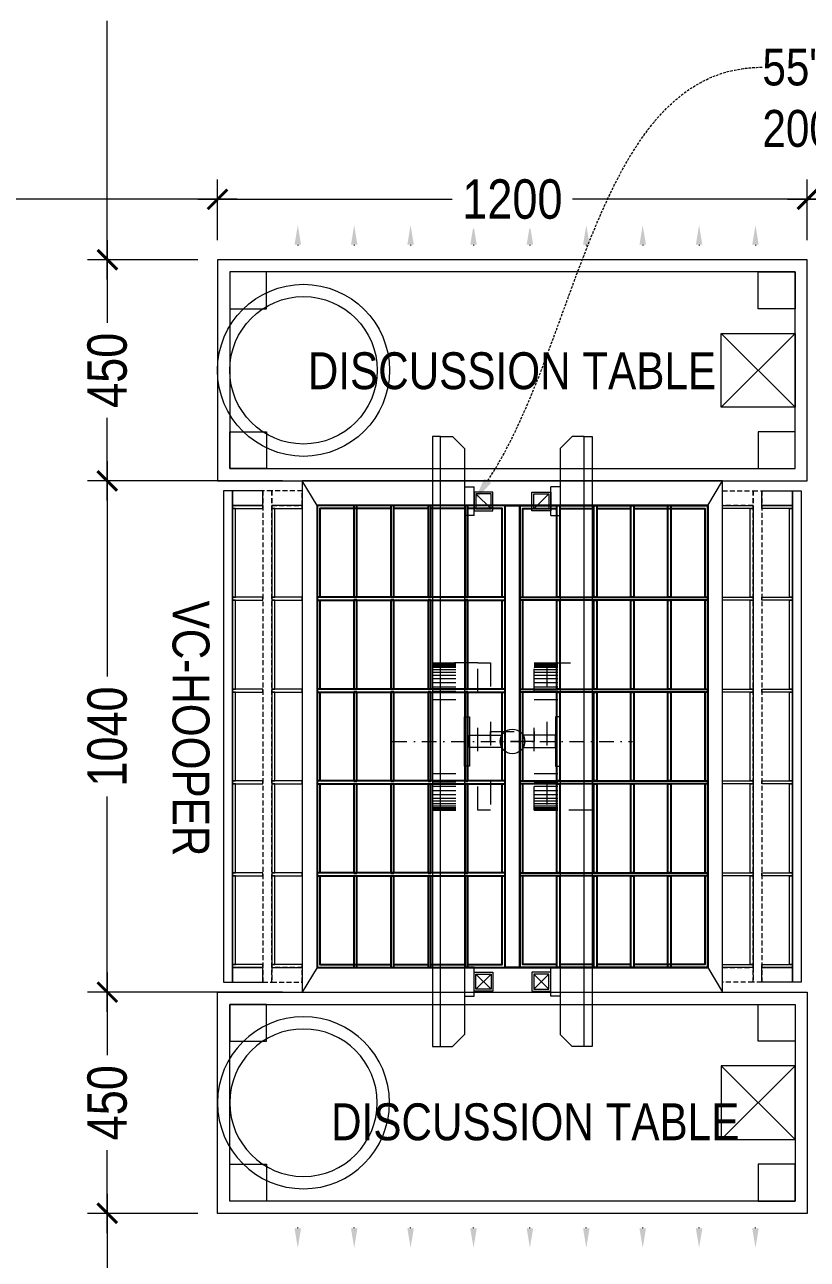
# Model space of a CAD drawing. Extents: x 8252 to 17100, y -880205 to -871928.
# Drawn here: x 11301 to 12893, y -876378 to -873866 of the extents above; entities that cross this region are included whole.
import ezdxf
from ezdxf import colors
from ezdxf.entities.mleader import LeaderData, LeaderLine
from ezdxf.lldxf.tags import DXFTag
from ezdxf.math import Vec2, Vec3

# ---------------------------------------------------------------- set-up
doc = ezdxf.new("R2010")
doc.units = 0
doc.header["$LTSCALE"] = 40
doc.header["$MEASUREMENT"] = 0
doc.header["$PDMODE"] = 3
for name, pattern in [('a_p6_plan_L18$0$HIDDEN', [0.375, 0.25, -0.125]), ('ACAD_ISO03W100', [30, 12, -18]), ('DASHDOT2', [0.5, 0.25, -0.125, 0, -0.125]), ('HIDDEN2', [0.1875, 0.125, -0.0625])]:
    doc.linetypes.add(name, pattern=pattern)
for name, color, linetype, lineweight in [('dimensions', 149, 'Continuous', 5), ('Floor-Unit', 1, 'Continuous', 13), ('LENS_TEXT', 31, 'HIDDEN2', 5), ('LN-DIMENSION', 252, 'Continuous', 5), ('LN-ELEVATION-1', 81, 'Continuous', 25), ('LN-ELEVATION-2', 103, 'Continuous', 20), ('LN-ELEVATION-3', 125, 'a_p6_plan_L18$0$HIDDEN', 18), ('LN-ELEVATION-4', 145, 'Continuous', 13), ('LN-ELEVATION-5', 167, 'Continuous', 5), ('TV', 3, 'Continuous', 18)]:
    doc.layers.add(name, color=color, linetype=linetype, lineweight=lineweight)
doc.styles.get("Standard").update_dxf_attribs({"font": 'ARIALN.TTF'})
tags = doc.linetypes.add('DASHED2', pattern=[0.375, 0.25, -0.125]).pattern_tags.tags
tags[6:7] = [DXFTag(74, 4), DXFTag(75, 0), DXFTag(340, '0'), DXFTag(46, 1.0), DXFTag(50, 0.0), DXFTag(44, 0.0), DXFTag(45, 0.0)]
tags[4:5] = [DXFTag(74, 4), DXFTag(75, 0), DXFTag(340, '0'), DXFTag(46, 1.0), DXFTag(50, 0.0), DXFTag(44, 0.0), DXFTag(45, 0.0)]
doc.dimstyles.new('Working', dxfattribs={"dimscale": 0.8, "dimtxt": 100, "dimasz": 50, "dimexe": 50, "dimexo": 50, "dimgap": 0, "dimtad": 0, "dimdec": 0, "dimzin": 0, "dimdsep": 46, "dimtxsty": 'Standard', "dimblk": 'ARCHTICK', "dimcen": 0, "dimdle": 50, "dimclrd": 250, "dimclre": 8, "dimclrt": 7, "dimadec": 0, "dimazin": 0, "dimtfac": 1, "dimtdec": 0, "dimtofl": 0, "dimtmove": 1, "dimatfit": 3, "dimfxl": 3, "dimtolj": 1, "dimlwd": 5, "dimlwe": 0, "dimarcsym": 0})

# ---------------------------------------------------------------- blocks, each defined once
blk = doc.blocks.new('LEDBRACKET')
at = {"layer": 'Floor-Unit', "color": 1, "linetype": 'DASHDOT2', "ltscale": 3}
blk.add_line((0, -244.5), (0, 244.5), dxfattribs=at)
at = {"layer": 'Floor-Unit', "color": 1}
for points in [[(50, 97.4), (-50, 97.4), (-50, 87.4), (50, 87.4)], [(50, -97.4), (-50, -97.4), (-50, -87.4), (50, -87.4)]]:
    blk.add_lwpolyline(points, close=True, dxfattribs=at)
for points in [[(12.5, 21.7), (12.5, 87.4), (-12.5, 87.4), (-12.5, 21.7, -0.267949), (12.5, 21.7, 1)], [(12.5, -21.7), (12.5, -87.4), (-12.5, -87.4), (-12.5, -21.7, 0.267949), (12.5, -21.7, -1)]]:
    blk.add_lwpolyline(points, format="xyb", dxfattribs=at)
blk.add_circle((0, 0), 25, dxfattribs=at)
blk = doc.blocks.new('D-Table-1200')
at = {"layer": 'LN-ELEVATION-1', "linetype": 'ByBlock', "lineweight": -2}
for p, q in [((-1094.5, -480.3), (-1094.5, -479)), ((-979.8, -480.3), (-979.8, -479)), ((-865.1, -480.3), (-865.1, -479)), ((-750.4, -480.3), (-750.4, -479)), ((-635.6, -480.3), (-635.6, -479)), ((-520.9, -480.3), (-520.9, -479)), ((-392.9, -480.3), (-392.9, -479)), ((-278.1, -480.3), (-278.1, -479)), ((-163.4, -480.3), (-163.4, -479))]:
    blk.add_line(p, q, dxfattribs=at)
for points in [[(0, 0), (-1200, 0), (-1200, -450), (0, -450)], [(-25, -25), (-1175, -25), (-1175, -425), (-25, -425)]]:
    blk.add_lwpolyline(points, close=True, dxfattribs=at)
for radius in [175, 150]:
    blk.add_circle((-175, -225), radius, dxfattribs=at)
for points in [[(-1087.9, -480.3), (-1101.2, -480.3), (-1094.5, -520.3)], [(-973.1, -480.3), (-986.5, -480.3), (-979.8, -520.3)], [(-858.4, -480.3), (-871.8, -480.3), (-865.1, -520.3)], [(-743.7, -480.3), (-757, -480.3), (-750.4, -520.3)], [(-629, -480.3), (-642.3, -480.3), (-635.6, -520.3)], [(-514.2, -480.3), (-527.6, -480.3), (-520.9, -520.3)], [(-386.2, -480.3), (-399.5, -480.3), (-392.9, -520.3)], [(-271.5, -480.3), (-284.8, -480.3), (-278.1, -520.3)], [(-156.7, -480.3), (-170.1, -480.3), (-163.4, -520.3)]]:
    blk.add_solid(points, dxfattribs=at)
at = {"layer": 'LN-ELEVATION-5', "linetype": 'ByBlock', "lineweight": -2}
for p, q in [((-1025, -300), (-1175, -150)), ((-1175, -300), (-1025, -150))]:
    blk.add_line(p, q, dxfattribs=at)
for points in [[(-1100, -25), (-1175, -25), (-1175, -100), (-1100, -100)], [(-100, -25), (-25, -25), (-25, -100), (-100, -100)], [(-1025, -300), (-1175, -300), (-1175, -150), (-1025, -150)], [(-1100, -425), (-1175, -425), (-1175, -350), (-1100, -350)], [(-100, -425), (-25, -425), (-25, -350), (-100, -350)]]:
    blk.add_lwpolyline(points, close=True, dxfattribs=at)
blk = doc.blocks.new('55 DER4')
at = {"layer": 'TV', "ltscale": 12}
for p, q in [((2111558.8, 1135690.5), (2111583.2, 1135690.5)), ((2111583.2, 1135690.5), (2111607.7, 1135666)), ((2111607.7, 1134473.9), (2111607.7, 1135666)), ((2111607.7, 1135587.9), (2111627.2, 1135587.9)), ((2111627.2, 1135587.9), (2111627.2, 1135529.3)), ((2111627.2, 1135529.3), (2111607.7, 1135529.3)), ((2111627.2, 1134610.6), (2111607.7, 1134610.6)), ((2111627.2, 1134610.6), (2111627.2, 1134552)), ((2111607.7, 1134552), (2111627.2, 1134552)), ((2111583.2, 1134449.5), (2111607.7, 1134473.9)), ((2111558.8, 1134449.5), (2111583.2, 1134449.5))]:
    blk.add_line(p, q, dxfattribs=at)
at = {"layer": 'TV'}
for p, q in [((2111661.6, 1135543.3), (2111631, 1135573.9)), ((2111661.6, 1135573.9), (2111631, 1135543.3)), ((2111661.6, 1134597.1), (2111631, 1134566.5))]:
    blk.add_line(p, q, dxfattribs=at)
at = {"layer": 'TV', "ltscale": 12}
blk.add_lwpolyline([(2111542.6, 1135690.5), (2111558.8, 1135690.5), (2111558.8, 1134449.5), (2111542.6, 1134449.5)], close=True, dxfattribs=at)
at = {"layer": 'TV'}
for points in [[(2111627.2, 1135577.7), (2111627.2, 1135539.5), (2111665.4, 1135539.5), (2111665.4, 1135577.7)], [(2111631, 1135573.9), (2111631, 1135543.3), (2111661.6, 1135543.3), (2111661.6, 1135573.9)], [(2111627.2, 1134562.7), (2111627.2, 1134600.9), (2111665.4, 1134600.9), (2111665.4, 1134562.7)], [(2111631, 1134566.5), (2111631, 1134597.1), (2111661.6, 1134597.1), (2111661.6, 1134566.5)]]:
    blk.add_lwpolyline(points, close=True, dxfattribs=at)
blk = doc.blocks.new('ffgd')
at = {"layer": 'LN-ELEVATION-4', "linetype": 'ACAD_ISO03W100', "ltscale": 0.1}
blk.add_lwpolyline([(0, 47.3), (0, -41.5), (-20, -41.5), (-20, 47.3)], close=True, dxfattribs=at)
at = {"layer": 'LN-ELEVATION-5', "linetype": 'ACAD_ISO03W100', "ltscale": 0.1}
for p, q in [((-159.9, 165.7), (-159.9, 47.3)), ((-159.7, 165.7), (-159.7, 47.3)), ((-159.4, 165.7), (-159.4, 47.3)), ((-159, 165.7), (-159, 47.3)), ((-158.5, 165.7), (-158.5, 47.3)), ((-157.9, 165.7), (-157.9, 47.3)), ((-157.1, 165.7), (-157.1, 47.3)), ((-156.1, 165.7), (-156.1, 47.3)), ((-154.1, 165.7), (-154.1, 47.3)), ((-151.1, 165.7), (-151.1, 47.3)), ((-146.1, 165.7), (-146.1, 47.3)), ((-141.1, 165.7), (-141.1, 47.3)), ((-135.1, 165.7), (-135.1, 47.3)), ((-128.1, 165.7), (-128.1, 47.3)), ((-120.1, 165.7), (-120.1, 47.3)), ((-111.1, 165.7), (-111.1, 47.3)), ((-102.1, 165.7), (-102.1, 47.3)), ((-85, 165.7), (-85, 47.3)), ((65, 165.7), (65, 47.3)), ((82.1, 165.7), (82.1, 47.3)), ((91.1, 165.7), (91.1, 47.3)), ((100.1, 165.7), (100.1, 47.3)), ((108.1, 165.7), (108.1, 47.3)), ((115.1, 165.7), (115.1, 47.3)), ((121.1, 165.7), (121.1, 47.3)), ((126.1, 165.7), (126.1, 47.3)), ((131.1, 165.7), (131.1, 47.3)), ((134.1, 165.7), (134.1, 47.3)), ((136.1, 165.7), (136.1, 47.3)), ((137.1, 165.7), (137.1, 47.3)), ((137.9, 165.7), (137.9, 47.3)), ((138.5, 165.7), (138.5, 47.3)), ((139, 165.7), (139, 47.3)), ((139.4, 165.7), (139.4, 47.3)), ((139.7, 165.7), (139.7, 47.3)), ((139.9, 165.7), (139.9, 47.3)), ((-159.9, -41.5), (-159.9, -159.9)), ((-159.7, -41.5), (-159.7, -159.9)), ((-159.4, -41.5), (-159.4, -159.9)), ((-159, -41.5), (-159, -159.9)), ((-158.5, -41.5), (-158.5, -159.9)), ((-157.9, -41.5), (-157.9, -159.9)), ((-157.1, -41.5), (-157.1, -159.9)), ((-156.1, -41.5), (-156.1, -159.9)), ((-154.1, -41.5), (-154.1, -159.9)), ((-151.1, -41.5), (-151.1, -159.9)), ((-146.1, -41.5), (-146.1, -159.9)), ((-141.1, -41.5), (-141.1, -159.9)), ((-135.1, -41.5), (-135.1, -159.9)), ((-128.1, -41.5), (-128.1, -159.9)), ((-120.1, -41.5), (-120.1, -159.9)), ((-111.1, -41.5), (-111.1, -159.9)), ((-102.1, -41.5), (-102.1, -159.9)), ((-85, -41.5), (-85, -159.9)), ((65, -41.5), (65, -159.9)), ((82.1, -41.5), (82.1, -159.9)), ((91.1, -41.5), (91.1, -159.9)), ((100.1, -41.5), (100.1, -159.9)), ((108.1, -41.5), (108.1, -159.9)), ((115.1, -41.5), (115.1, -159.9)), ((121.1, -41.5), (121.1, -159.9)), ((126.1, -41.5), (126.1, -159.9)), ((131.1, -41.5), (131.1, -159.9)), ((134.1, -41.5), (134.1, -159.9)), ((136.1, -41.5), (136.1, -159.9)), ((137.1, -41.5), (137.1, -159.9)), ((137.9, -41.5), (137.9, -159.9)), ((138.5, -41.5), (138.5, -159.9)), ((139, -41.5), (139, -159.9)), ((139.4, -41.5), (139.4, -159.9)), ((139.7, -41.5), (139.7, -159.9)), ((139.9, -41.5), (139.9, -159.9))]:
    blk.add_line(p, q, dxfattribs=at)
for points in [[(140, 73), (140, 165.7), (-160, 165.7), (-160, 73)], [(140, -67.1), (140, -159.9), (-160, -159.9), (-160, -67.1)]]:
    blk.add_lwpolyline(points, dxfattribs=at)
for points in [[(140, 73), (140, 47.3), (-160, 47.3), (-160, 73)], [(140, -41.5), (140, -67.1), (-160, -67.1), (-160, -41.5)]]:
    blk.add_lwpolyline(points, close=True, dxfattribs=at)
blk = doc.blocks.new('A$Cf47e29e2')
at = {"layer": 'LN-ELEVATION-1'}
for points in [[(-341.8, -6), (-341.8, 934), (453.2, 934), (453.2, -6)], [(40.7, -6), (40.7, 934), (-341.8, 934), (-341.8, -6)], [(-260.8, 747.2), (-260.8, 934), (-266.8, 934), (-266.8, 747.2)], [(-185.4, 747.2), (-185.4, 934), (-191.4, 934), (-191.4, 747.2)], [(-110.1, 747.2), (-110.1, 934), (-116.1, 934), (-116.1, 747.2)], [(-34.7, 747.2), (-34.7, 934), (-40.7, 934), (-40.7, 747.2)], [(70.7, -6), (70.7, 934), (40.7, 934), (40.7, -6)], [(70.7, -6), (70.7, 934), (453.2, 934), (453.2, -6)], [(146.1, 747.2), (146.1, 934), (152.1, 934), (152.1, 747.2)], [(221.4, 747.2), (221.4, 934), (227.4, 934), (227.4, 747.2)], [(296.8, 747.2), (296.8, 934), (302.8, 934), (302.8, 747.2)], [(372.2, 747.2), (372.2, 934), (378.2, 934), (378.2, 747.2)], [(40.7, 741.2), (40.7, 747.2), (-341.8, 747.2), (-341.8, 741.2)], [(-260.8, 560.4), (-260.8, 741.2), (-266.8, 741.2), (-266.8, 560.4)], [(-185.4, 560.4), (-185.4, 741.2), (-191.4, 741.2), (-191.4, 560.4)], [(-110.1, 560.4), (-110.1, 741.2), (-116.1, 741.2), (-116.1, 560.4)], [(-34.7, 560.4), (-34.7, 741.2), (-40.7, 741.2), (-40.7, 560.4)], [(70.7, 741.2), (70.7, 747.2), (453.2, 747.2), (453.2, 741.2)], [(146.1, 560.4), (146.1, 741.2), (152.1, 741.2), (152.1, 560.4)], [(221.4, 560.4), (221.4, 741.2), (227.4, 741.2), (227.4, 560.4)], [(296.8, 560.4), (296.8, 741.2), (302.8, 741.2), (302.8, 560.4)], [(372.2, 560.4), (372.2, 741.2), (378.2, 741.2), (378.2, 560.4)], [(40.7, 554.4), (40.7, 560.4), (-341.8, 560.4), (-341.8, 554.4)], [(-260.8, 373.6), (-260.8, 554.4), (-266.8, 554.4), (-266.8, 373.6)], [(-185.4, 373.6), (-185.4, 554.4), (-191.4, 554.4), (-191.4, 373.6)], [(-110.1, 373.6), (-110.1, 554.4), (-116.1, 554.4), (-116.1, 373.6)], [(-34.7, 373.6), (-34.7, 554.4), (-40.7, 554.4), (-40.7, 373.6)], [(70.7, 554.4), (70.7, 560.4), (453.2, 560.4), (453.2, 554.4)], [(146.1, 373.6), (146.1, 554.4), (152.1, 554.4), (152.1, 373.6)], [(221.4, 373.6), (221.4, 554.4), (227.4, 554.4), (227.4, 373.6)], [(296.8, 373.6), (296.8, 554.4), (302.8, 554.4), (302.8, 373.6)], [(372.2, 373.6), (372.2, 554.4), (378.2, 554.4), (378.2, 373.6)], [(40.7, 367.6), (40.7, 373.6), (-341.8, 373.6), (-341.8, 367.6)], [(-260.8, 186.8), (-260.8, 367.6), (-266.8, 367.6), (-266.8, 186.8)], [(-185.4, 186.8), (-185.4, 367.6), (-191.4, 367.6), (-191.4, 186.8)], [(-110.1, 186.8), (-110.1, 367.6), (-116.1, 367.6), (-116.1, 186.8)], [(-34.7, 186.8), (-34.7, 367.6), (-40.7, 367.6), (-40.7, 186.8)], [(70.7, 367.6), (70.7, 373.6), (453.2, 373.6), (453.2, 367.6)], [(146.1, 186.8), (146.1, 367.6), (152.1, 367.6), (152.1, 186.8)], [(221.4, 186.8), (221.4, 367.6), (227.4, 367.6), (227.4, 186.8)], [(296.8, 186.8), (296.8, 367.6), (302.8, 367.6), (302.8, 186.8)], [(372.2, 186.8), (372.2, 367.6), (378.2, 367.6), (378.2, 186.8)], [(40.7, 180.8), (40.7, 186.8), (-341.8, 186.8), (-341.8, 180.8)], [(-260.8, -6), (-260.8, 180.8), (-266.8, 180.8), (-266.8, -6)], [(-185.4, -6), (-185.4, 180.8), (-191.4, 180.8), (-191.4, -6)], [(-110.1, -6), (-110.1, 180.8), (-116.1, 180.8), (-116.1, -6)], [(-34.7, -6), (-34.7, 180.8), (-40.7, 180.8), (-40.7, -6)], [(70.7, 180.8), (70.7, 186.8), (453.2, 186.8), (453.2, 180.8)], [(146.1, -6), (146.1, 180.8), (152.1, 180.8), (152.1, -6)], [(221.4, -6), (221.4, 180.8), (227.4, 180.8), (227.4, -6)], [(296.8, -6), (296.8, 180.8), (302.8, 180.8), (302.8, -6)], [(372.2, -6), (372.2, 180.8), (378.2, 180.8), (378.2, -6)]]:
    blk.add_lwpolyline(points, close=True, dxfattribs=at)
for points in [[(-191.4, 928), (-335.8, 928), (-335.8, 747.2)], [(-116.1, 928), (-185.4, 928)], [(-40.7, 928), (-110.1, 928)], [(34.7, 747.2), (34.7, 928), (-34.7, 928)], [(76.7, 747.2), (76.7, 928), (146.1, 928)], [(152.1, 928), (221.4, 928)], [(227.4, 928), (296.8, 928)], [(302.8, 928), (447.2, 928), (447.2, 747.2)], [(-335.8, 741.2), (-335.8, 560.4)], [(34.7, 560.4), (34.7, 741.2)], [(76.7, 560.4), (76.7, 741.2)], [(447.2, 741.2), (447.2, 560.4)], [(-335.8, 554.4), (-335.8, 373.6)], [(34.7, 373.6), (34.7, 554.4)], [(76.7, 373.6), (76.7, 554.4)], [(447.2, 554.4), (447.2, 373.6)], [(-335.8, 367.6), (-335.8, 186.8)], [(34.7, 186.8), (34.7, 367.6)], [(76.7, 186.8), (76.7, 367.6)], [(447.2, 367.6), (447.2, 186.8)], [(-335.8, 180.8), (-335.8, 0), (-191.4, 0)], [(-34.7, 0), (34.7, 0), (34.7, 180.8)], [(146.1, 0), (76.7, 0), (76.7, 180.8)], [(447.2, 180.8), (447.2, 0), (302.8, 0)], [(-185.4, 0), (-116.1, 0)], [(-110.1, 0), (-40.7, 0)], [(221.4, 0), (152.1, 0)], [(296.8, 0), (227.4, 0)]]:
    blk.add_lwpolyline(points, dxfattribs=at)
at = {"layer": 'LN-ELEVATION-2'}
blk.add_lwpolyline([(-371.8, -56), (-371.8, 984), (483.2, 984), (483.2, -56)], close=True, dxfattribs=at)
for points in [[(-341.8, 934), (-371.8, 984)], [(453.2, 934), (483.2, 984)], [(-341.8, -6), (-371.8, -56)], [(453.2, -6), (483.2, -56)]]:
    blk.add_lwpolyline(points, dxfattribs=at)
at = {"layer": 'LN-ELEVATION-3'}
for points in [[(-433.8, -36), (-433.8, 964), (-451.8, 964), (-451.8, -36)], [(-371.8, 934), (-371.8, 964), (-433.8, 964), (-433.8, 934)], [(483.2, 934), (483.2, 964), (545.2, 964), (545.2, 934)], [(545.2, -36), (545.2, 964), (563.2, 964), (563.2, -36)], [(-371.8, -36), (-371.8, -6), (-433.8, -6), (-433.8, -36)], [(483.2, -36), (483.2, -6), (545.2, -6), (545.2, -36)]]:
    blk.add_lwpolyline(points, close=True, dxfattribs=at)
at = {"layer": 'LN-ELEVATION-4'}
for points in [[(-513.8, -36), (-513.8, 964), (-531.8, 964), (-531.8, -36)], [(-451.8, 934), (-451.8, 964), (-513.8, 964), (-513.8, 934)], [(563.2, 934), (563.2, 964), (625.2, 964), (625.2, 934)], [(625.2, -36), (625.2, 964), (643.2, 964), (643.2, -36)], [(-371.8, 928), (-371.8, 934), (-433.8, 934), (-433.8, 928)], [(483.2, 928), (483.2, 934), (545.2, 934), (545.2, 928)], [(-427.8, 747.2), (-427.8, 928), (-433.8, 928), (-433.8, 747.2)], [(539.2, 747.2), (539.2, 928), (545.2, 928), (545.2, 747.2)], [(-371.8, 741.2), (-371.8, 747.2), (-433.8, 747.2), (-433.8, 741.2)], [(-427.8, 560.4), (-427.8, 741.2), (-433.8, 741.2), (-433.8, 560.4)], [(483.2, 741.2), (483.2, 747.2), (545.2, 747.2), (545.2, 741.2)], [(539.2, 560.4), (539.2, 741.2), (545.2, 741.2), (545.2, 560.4)], [(-371.8, 554.4), (-371.8, 560.4), (-433.8, 560.4), (-433.8, 554.4)], [(-427.8, 373.6), (-427.8, 554.4), (-433.8, 554.4), (-433.8, 373.6)], [(483.2, 554.4), (483.2, 560.4), (545.2, 560.4), (545.2, 554.4)], [(539.2, 373.6), (539.2, 554.4), (545.2, 554.4), (545.2, 373.6)], [(-371.8, 367.6), (-371.8, 373.6), (-433.8, 373.6), (-433.8, 367.6)], [(-427.8, 186.8), (-427.8, 367.6), (-433.8, 367.6), (-433.8, 186.8)], [(483.2, 367.6), (483.2, 373.6), (545.2, 373.6), (545.2, 367.6)], [(539.2, 186.8), (539.2, 367.6), (545.2, 367.6), (545.2, 186.8)], [(-371.8, 180.8), (-371.8, 186.8), (-433.8, 186.8), (-433.8, 180.8)], [(-427.8, 0), (-427.8, 180.8), (-433.8, 180.8), (-433.8, 0)], [(483.2, 180.8), (483.2, 186.8), (545.2, 186.8), (545.2, 180.8)], [(539.2, 0), (539.2, 180.8), (545.2, 180.8), (545.2, 0)], [(-371.8, -6), (-371.8, 0), (-433.8, 0), (-433.8, -6)], [(483.2, -6), (483.2, 0), (545.2, 0), (545.2, -6)], [(-451.8, -36), (-451.8, -6), (-513.8, -6), (-513.8, -36)], [(563.2, -36), (563.2, -6), (625.2, -6), (625.2, -36)]]:
    blk.add_lwpolyline(points, close=True, dxfattribs=at)
at = {"layer": 'LN-ELEVATION-5'}
for points in [[(-451.8, 928), (-451.8, 934), (-513.8, 934), (-513.8, 928)], [(563.2, 928), (563.2, 934), (625.2, 934), (625.2, 928)], [(-507.8, 747.2), (-507.8, 928), (-513.8, 928), (-513.8, 747.2)], [(619.2, 747.2), (619.2, 928), (625.2, 928), (625.2, 747.2)], [(-451.8, 741.2), (-451.8, 747.2), (-513.8, 747.2), (-513.8, 741.2)], [(-507.8, 560.4), (-507.8, 741.2), (-513.8, 741.2), (-513.8, 560.4)], [(563.2, 741.2), (563.2, 747.2), (625.2, 747.2), (625.2, 741.2)], [(619.2, 560.4), (619.2, 741.2), (625.2, 741.2), (625.2, 560.4)], [(-451.8, 554.4), (-451.8, 560.4), (-513.8, 560.4), (-513.8, 554.4)], [(-507.8, 373.6), (-507.8, 554.4), (-513.8, 554.4), (-513.8, 373.6)], [(563.2, 554.4), (563.2, 560.4), (625.2, 560.4), (625.2, 554.4)], [(619.2, 373.6), (619.2, 554.4), (625.2, 554.4), (625.2, 373.6)], [(-451.8, 367.6), (-451.8, 373.6), (-513.8, 373.6), (-513.8, 367.6)], [(-507.8, 186.8), (-507.8, 367.6), (-513.8, 367.6), (-513.8, 186.8)], [(563.2, 367.6), (563.2, 373.6), (625.2, 373.6), (625.2, 367.6)], [(619.2, 186.8), (619.2, 367.6), (625.2, 367.6), (625.2, 186.8)], [(-451.8, 180.8), (-451.8, 186.8), (-513.8, 186.8), (-513.8, 180.8)], [(-507.8, 0), (-507.8, 180.8), (-513.8, 180.8), (-513.8, 0)], [(563.2, 180.8), (563.2, 186.8), (625.2, 186.8), (625.2, 180.8)], [(619.2, 0), (619.2, 180.8), (625.2, 180.8), (625.2, 0)], [(-451.8, -6), (-451.8, 0), (-513.8, 0), (-513.8, -6)], [(563.2, -6), (563.2, 0), (625.2, 0), (625.2, -6)]]:
    blk.add_lwpolyline(points, close=True, dxfattribs=at)
at = {"layer": 'LN-DIMENSION', "xscale": -1, "rotation": 270}
blk.add_blockref('ffgd', (52.8, 474), dxfattribs=at)
blk = doc.blocks.new('_ArchTick')
at = {"const_width": 0.15}
blk.add_lwpolyline([(-0.5, -0.5), (0.5, 0.5)], dxfattribs=at)
blk = doc.blocks.new('*D98')
at = {"layer": 'Defpoints', "color": 0, "ltscale": 50, "transparency": 16777216}
for p in [(11469.1, -876284.4), (11693.2, -876284.4), (12112.2, -877501.4)]:
    blk.add_point(p, dxfattribs=at)
at = {"layer": 'dimensions', "color": 250, "linetype": 'DASHED2', "lineweight": 5, "ltscale": 50, "transparency": 16777216}
for p, q in [((11469.1, -876244.4), (11469.1, -876798)), ((11469.1, -877541.4), (11469.1, -876987.7))]:
    blk.add_line(p, q, dxfattribs=at)
at = {"layer": 'dimensions', "color": 8, "linetype": 'DASHED2', "lineweight": 0, "ltscale": 50, "transparency": 16777216}
for p, q in [((11653.2, -876284.4), (11429.1, -876284.4)), ((11869.1, -877501.4), (11429.1, -877501.4))]:
    blk.add_line(p, q, dxfattribs=at)
at = {"layer": 'dimensions', "color": 250, "lineweight": 5, "ltscale": 50, "transparency": 16777216, "xscale": 40, "yscale": 40, "zscale": 40}
for p, rotation in [((11469.1, -876284.4), 90), ((11469.1, -877501.4), 270)]:
    blk.add_blockref('_ArchTick', p, dxfattribs=dict(at, rotation=rotation))
at = {"layer": 'dimensions', "color": 7, "ltscale": 50, "transparency": 16777216, "insert": (11469.1, -876892.9), "char_height": 80, "attachment_point": 5, "rotation": 90, "bg_fill": 3, "box_fill_scale": 1.25, "bg_fill_color": 9, "bg_fill_true_color": 13158600, "bg_fill_transparency": 0}
blk.add_mtext('\\A1;1217', dxfattribs=at)
blk = doc.blocks.new('*D99')
at = {"layer": 'Defpoints', "color": 0, "ltscale": 50, "transparency": 16777216}
for p in [(11469.1, -875834.4), (11865.7, -875834.4), (11693.2, -876284.4)]:
    blk.add_point(p, dxfattribs=at)
at = {"layer": 'dimensions', "color": 250, "linetype": 'DASHED2', "lineweight": 5, "ltscale": 50, "transparency": 16777216}
for p, q in [((11469.1, -875794.4), (11469.1, -875985.7)), ((11469.1, -876324.4), (11469.1, -876133))]:
    blk.add_line(p, q, dxfattribs=at)
at = {"layer": 'dimensions', "color": 8, "linetype": 'DASHED2', "lineweight": 0, "ltscale": 50, "transparency": 16777216}
for p, q in [((11825.7, -875834.4), (11429.1, -875834.4)), ((11653.2, -876284.4), (11429.1, -876284.4))]:
    blk.add_line(p, q, dxfattribs=at)
at = {"layer": 'dimensions', "color": 250, "lineweight": 5, "ltscale": 50, "transparency": 16777216, "xscale": 40, "yscale": 40, "zscale": 40}
for p, rotation in [((11469.1, -875834.4), 90), ((11469.1, -876284.4), 270)]:
    blk.add_blockref('_ArchTick', p, dxfattribs=dict(at, rotation=rotation))
at = {"layer": 'dimensions', "color": 7, "ltscale": 50, "transparency": 16777216, "insert": (11469.1, -876059.4), "char_height": 80, "attachment_point": 5, "rotation": 90, "bg_fill": 3, "box_fill_scale": 1.25, "bg_fill_color": 9, "bg_fill_true_color": 13158600, "bg_fill_transparency": 0}
blk.add_mtext('\\A1;450', dxfattribs=at)
blk = doc.blocks.new('*D100')
at = {"layer": 'Defpoints', "color": 0, "ltscale": 50, "transparency": 16777216}
for p in [(11469.1, -874794.4), (11865.7, -874794.4), (11865.7, -875834.4)]:
    blk.add_point(p, dxfattribs=at)
at = {"layer": 'dimensions', "color": 250, "linetype": 'DASHED2', "lineweight": 5, "ltscale": 50, "transparency": 16777216}
for p, q in [((11469.1, -874754.4), (11469.1, -875219.6)), ((11469.1, -875874.4), (11469.1, -875409.1))]:
    blk.add_line(p, q, dxfattribs=at)
at = {"layer": 'dimensions', "color": 8, "linetype": 'DASHED2', "lineweight": 0, "ltscale": 50, "transparency": 16777216}
for p, q in [((11825.7, -874794.4), (11429.1, -874794.4)), ((11825.7, -875834.4), (11429.1, -875834.4))]:
    blk.add_line(p, q, dxfattribs=at)
at = {"layer": 'dimensions', "color": 250, "lineweight": 5, "ltscale": 50, "transparency": 16777216, "xscale": 40, "yscale": 40, "zscale": 40}
for p, rotation in [((11469.1, -874794.4), 90), ((11469.1, -875834.4), 270)]:
    blk.add_blockref('_ArchTick', p, dxfattribs=dict(at, rotation=rotation))
at = {"layer": 'dimensions', "color": 7, "ltscale": 50, "transparency": 16777216, "insert": (11469.1, -875314.4), "char_height": 80, "attachment_point": 5, "rotation": 90, "bg_fill": 3, "box_fill_scale": 1.25, "bg_fill_color": 9, "bg_fill_true_color": 13158600, "bg_fill_transparency": 0}
blk.add_mtext('\\A1;1040', dxfattribs=at)
blk = doc.blocks.new('*D101')
at = {"layer": 'Defpoints', "color": 0, "ltscale": 50, "transparency": 16777216}
for p in [(11469.1, -874344.4), (11693.2, -874344.4), (11865.7, -874794.4)]:
    blk.add_point(p, dxfattribs=at)
at = {"layer": 'dimensions', "color": 250, "linetype": 'DASHED2', "lineweight": 5, "ltscale": 50, "transparency": 16777216}
for p, q in [((11469.1, -874304.4), (11469.1, -874495.7)), ((11469.1, -874834.4), (11469.1, -874643))]:
    blk.add_line(p, q, dxfattribs=at)
at = {"layer": 'dimensions', "color": 8, "linetype": 'DASHED2', "lineweight": 0, "ltscale": 50, "transparency": 16777216}
for p, q in [((11653.2, -874344.4), (11429.1, -874344.4)), ((11825.7, -874794.4), (11429.1, -874794.4))]:
    blk.add_line(p, q, dxfattribs=at)
at = {"layer": 'dimensions', "color": 250, "lineweight": 5, "ltscale": 50, "transparency": 16777216, "xscale": 40, "yscale": 40, "zscale": 40}
for p, rotation in [((11469.1, -874344.4), 90), ((11469.1, -874794.4), 270)]:
    blk.add_blockref('_ArchTick', p, dxfattribs=dict(at, rotation=rotation))
at = {"layer": 'dimensions', "color": 7, "ltscale": 50, "transparency": 16777216, "insert": (11469.1, -874569.4), "char_height": 80, "attachment_point": 5, "rotation": 90, "bg_fill": 3, "box_fill_scale": 1.25, "bg_fill_color": 9, "bg_fill_true_color": 13158600, "bg_fill_transparency": 0}
blk.add_mtext('\\A1;450', dxfattribs=at)
blk = doc.blocks.new('*D31')
at = {"layer": 'Defpoints', "color": 0, "ltscale": 50, "transparency": 16777216}
for p in [(11469.1, -873127.4), (11721.2, -873127.4), (11693.2, -874344.4)]:
    blk.add_point(p, dxfattribs=at)
at = {"layer": 'dimensions', "color": 250, "linetype": 'DASHED2', "lineweight": 5, "ltscale": 50, "transparency": 16777216}
for p, q in [((11469.1, -873087.4), (11469.1, -873641)), ((11469.1, -874384.4), (11469.1, -873830.7))]:
    blk.add_line(p, q, dxfattribs=at)
at = {"layer": 'dimensions', "color": 8, "linetype": 'DASHED2', "lineweight": 0, "ltscale": 50, "transparency": 16777216}
for p, q in [((11681.2, -873127.4), (11429.1, -873127.4)), ((11653.2, -874344.4), (11429.1, -874344.4))]:
    blk.add_line(p, q, dxfattribs=at)
at = {"layer": 'dimensions', "color": 250, "lineweight": 5, "ltscale": 50, "transparency": 16777216, "xscale": 40, "yscale": 40, "zscale": 40}
for p, rotation in [((11469.1, -873127.4), 90), ((11469.1, -874344.4), 270)]:
    blk.add_blockref('_ArchTick', p, dxfattribs=dict(at, rotation=rotation))
at = {"layer": 'dimensions', "color": 7, "ltscale": 50, "transparency": 16777216, "insert": (11469.1, -873735.9), "char_height": 80, "attachment_point": 5, "rotation": 90, "bg_fill": 3, "box_fill_scale": 1.25, "bg_fill_color": 9, "bg_fill_true_color": 13158600, "bg_fill_transparency": 0}
blk.add_mtext('\\A1;1217', dxfattribs=at)
blk = doc.blocks.new('*D53')
at = {"layer": 'Defpoints', "color": 0, "ltscale": 50, "transparency": 16777216}
for p in [(11693.2, -874221.5), (11693.2, -874344.4), (10465.2, -874942.4)]:
    blk.add_point(p, dxfattribs=at)
at = {"layer": 'dimensions', "color": 8, "linetype": 'DASHED2', "lineweight": 0, "ltscale": 50, "transparency": 16777216}
for p, q in [((10465.2, -874621.5), (10465.2, -874181.5)), ((11693.2, -874304.4), (11693.2, -874181.5))]:
    blk.add_line(p, q, dxfattribs=at)
at = {"layer": 'dimensions', "color": 250, "linetype": 'DASHED2', "lineweight": 5, "ltscale": 50, "transparency": 16777216}
for p, q in [((10425.2, -874221.5), (10984.2, -874221.5)), ((11733.2, -874221.5), (11174.1, -874221.5))]:
    blk.add_line(p, q, dxfattribs=at)
at = {"layer": 'dimensions', "color": 250, "lineweight": 5, "ltscale": 50, "transparency": 16777216, "xscale": 40, "yscale": 40, "zscale": 40, "rotation": 180}
blk.add_blockref('_ArchTick', (10465.2, -874221.5), dxfattribs=at)
at = {"layer": 'dimensions', "color": 250, "lineweight": 5, "ltscale": 50, "transparency": 16777216, "xscale": 40, "yscale": 40, "zscale": 40}
blk.add_blockref('_ArchTick', (11693.2, -874221.5), dxfattribs=at)
at = {"layer": 'dimensions', "color": 7, "ltscale": 50, "transparency": 16777216, "insert": (11079.2, -874221.5), "char_height": 80, "attachment_point": 5, "bg_fill": 3, "box_fill_scale": 1.25, "bg_fill_color": 9, "bg_fill_true_color": 13158600, "bg_fill_transparency": 0}
blk.add_mtext('\\A1;1228', dxfattribs=at)
blk = doc.blocks.new('*D54')
at = {"layer": 'Defpoints', "color": 0, "ltscale": 50, "transparency": 16777216}
for p in [(12893.2, -874221.5), (11693.2, -874344.4), (12893.2, -874344.4)]:
    blk.add_point(p, dxfattribs=at)
at = {"layer": 'dimensions', "color": 8, "linetype": 'DASHED2', "lineweight": 0, "ltscale": 50, "transparency": 16777216}
for p, q in [((11693.2, -874304.4), (11693.2, -874181.5)), ((12893.2, -874304.4), (12893.2, -874181.5))]:
    blk.add_line(p, q, dxfattribs=at)
at = {"layer": 'dimensions', "color": 250, "linetype": 'DASHED2', "lineweight": 5, "ltscale": 50, "transparency": 16777216}
for p, q in [((11653.2, -874221.5), (12198.4, -874221.5)), ((12933.2, -874221.5), (12387.9, -874221.5))]:
    blk.add_line(p, q, dxfattribs=at)
at = {"layer": 'dimensions', "color": 250, "lineweight": 5, "ltscale": 50, "transparency": 16777216, "xscale": 40, "yscale": 40, "zscale": 40, "rotation": 180}
blk.add_blockref('_ArchTick', (11693.2, -874221.5), dxfattribs=at)
at = {"layer": 'dimensions', "color": 250, "lineweight": 5, "ltscale": 50, "transparency": 16777216, "xscale": 40, "yscale": 40, "zscale": 40}
blk.add_blockref('_ArchTick', (12893.2, -874221.5), dxfattribs=at)
at = {"layer": 'dimensions', "color": 7, "ltscale": 50, "transparency": 16777216, "insert": (12293.2, -874221.5), "char_height": 80, "attachment_point": 5, "bg_fill": 3, "box_fill_scale": 1.25, "bg_fill_color": 9, "bg_fill_true_color": 13158600, "bg_fill_transparency": 0}
blk.add_mtext('\\A1;1200', dxfattribs=at)
blk = doc.blocks.new('*D55')
at = {"layer": 'Defpoints', "color": 0, "ltscale": 50, "transparency": 16777216}
for p in [(13193.2, -874221.5), (12893.2, -874344.4), (13193.2, -874344.4)]:
    blk.add_point(p, dxfattribs=at)
at = {"layer": 'dimensions', "color": 8, "linetype": 'DASHED2', "lineweight": 0, "ltscale": 50, "transparency": 16777216}
for p, q in [((12893.2, -874304.4), (12893.2, -874181.5)), ((13193.2, -874304.4), (13193.2, -874181.5))]:
    blk.add_line(p, q, dxfattribs=at)
at = {"layer": 'dimensions', "color": 250, "linetype": 'DASHED2', "lineweight": 5, "ltscale": 50, "transparency": 16777216}
for p, q in [((12853.2, -874221.5), (12970.8, -874221.5)), ((13233.2, -874221.5), (13115.5, -874221.5))]:
    blk.add_line(p, q, dxfattribs=at)
at = {"layer": 'dimensions', "color": 250, "lineweight": 5, "ltscale": 50, "transparency": 16777216, "xscale": 40, "yscale": 40, "zscale": 40, "rotation": 180}
blk.add_blockref('_ArchTick', (12893.2, -874221.5), dxfattribs=at)
at = {"layer": 'dimensions', "color": 250, "lineweight": 5, "ltscale": 50, "transparency": 16777216, "xscale": 40, "yscale": 40, "zscale": 40}
blk.add_blockref('_ArchTick', (13193.2, -874221.5), dxfattribs=at)
at = {"layer": 'dimensions', "color": 7, "ltscale": 50, "transparency": 16777216, "insert": (13043.2, -874221.5), "char_height": 80, "attachment_point": 5, "bg_fill": 3, "box_fill_scale": 1.25, "bg_fill_color": 9, "bg_fill_true_color": 13158600, "bg_fill_transparency": 0}
blk.add_mtext('\\A1;300', dxfattribs=at)

msp = doc.modelspace()

# ---------------------------------------------------------------- block references
at = {"xscale": -1}
msp.add_blockref('A$Cf47e29e2', (12348.9, -875778.4), dxfattribs=at)
at = {"rotation": 270}
msp.add_blockref('LEDBRACKET', (12293.2, -875324.4), dxfattribs=at)
at = {"layer": 'Floor-Unit'}
for name, p, rotation in [('D-Table-1200', (11693.2, -874794.4), 180), ('55 DER4', (2123998.3, 259745.6), 179.9999999998114)]:
    msp.add_blockref(name, p, dxfattribs=dict(at, rotation=rotation))
at = {"layer": 'Floor-Unit', "xscale": -1, "rotation": 180}
msp.add_blockref('55 DER4', (-2099411.9, 259745.6), dxfattribs=at)
at = {"layer": 'Floor-Unit', "xscale": -1}
msp.add_blockref('D-Table-1200', (11693.2, -875834.4), dxfattribs=at)

# ---------------------------------------------------------------- texts
at = {"layer": 'LENS_TEXT', "linetype": 'Continuous', "ltscale": 3, "char_height": 75, "attachment_point": 5}
for insert in [(12292.3, -874570.8), (12339.6, -876098.7)]:
    msp.add_mtext_dynamic_manual_height_columns('\\pxqc;DISCUSSION TABLE', width=893.71, gutter_width=1, heights=[0], dxfattribs=dict(at, insert=insert))
at = {"layer": 'LENS_TEXT', "linetype": 'Continuous', "ltscale": 3, "insert": (11638.8, -875298), "char_height": 75, "attachment_point": 5, "rotation": 270}
msp.add_mtext_dynamic_manual_height_columns('\\pxqc;VC-HOOPER', width=271.785, gutter_width=1, heights=[0], dxfattribs=at)

# ---------------------------------------------------------------- leaders
at = {"layer": 'LENS_TEXT', "linetype": 'Continuous', "ltscale": 3}
ml = msp.add_multileader_mtext('Standard', dxfattribs=at)
ml.set_content('{\\C256;55" SCREEN ht \\P2000MM FROM FFL}', color=1)
ml.set_leader_properties(color=256, linetype='ByLayer', lineweight=-1)
ml.build(insert=Vec2(0, 0))
ml.multileader.update_dxf_attribs({"leader_type": 2, "dogleg_length": 0.36, "arrow_head_size": 50})
ctx = ml.context
ctx.base_point, ctx.char_height, ctx.arrow_head_size, ctx.landing_gap_size, ctx.plane_origin = Vec3(12801.8, -873952.9), 75, 50, 0.09, Vec3(13350, -873520.7)
notes = []
notes.append((ctx, [(1, (1, 1, 0), (12801.4, -873952.9), (1, 0), 0.36, [(0, [(12215.3, -874835.7)], 0, [])])]))
ctx.mtext.insert, ctx.mtext.width, ctx.mtext.flow_direction = Vec3(12801.8, -873914.8), 1033.297, 5
for ctx, leaders in notes:
    for number, flags, end, landing, length, lines in leaders:
        leader = LeaderData()
        leader.index, (leader.has_last_leader_line, leader.has_dogleg_vector, leader.attachment_direction) = number, flags
        leader.last_leader_point, leader.dogleg_vector, leader.dogleg_length = Vec3(end), Vec3(landing), length
        for number, points, colour, breaks in lines:
            line = LeaderLine()
            line.index, line.vertices, line.color, line.breaks = number, Vec3.list(points), colors.encode_raw_color(colour), breaks
            leader.lines.append(line)
        ctx.leaders.append(leader)

# ---------------------------------------------------------------- next in the draw order: dimensions: what is measured, and where the dimension line sits
at = {"layer": 'dimensions', "ltscale": 50}
dim = msp.add_linear_dim(base=(11469.1, -876284.4), p1=(12112.2, -877501.4), p2=(11693.2, -876284.4), angle=90, dimstyle='Working', override={"dimfxl": 500, "dimfxlon": 1, "dimtfill": 1, "dimarcsym": 1}, dxfattribs=at)
dim.commit()
dim.dimension.update_dxf_attribs({"geometry": '*D98', "text_midpoint": (11469.1, -876892.9)})

# ---------------------------------------------------------------- next in the draw order: dimensions: what is measured, and where the dimension line sits
dim = msp.add_linear_dim(base=(11469.1, -875834.4), p1=(11693.2, -876284.4), p2=(11865.7, -875834.4), angle=90, dimstyle='Working', override={"dimfxl": 500, "dimfxlon": 1, "dimtfill": 1, "dimarcsym": 1}, dxfattribs=at)
dim.commit()
dim.dimension.update_dxf_attribs({"geometry": '*D99', "text_midpoint": (11469.1, -876059.4)})

# ---------------------------------------------------------------- next in the draw order: dimensions: what is measured, and where the dimension line sits
dim = msp.add_linear_dim(base=(11469.1, -874794.4), p1=(11865.7, -875834.4), p2=(11865.7, -874794.4), angle=90, dimstyle='Working', override={"dimfxl": 500, "dimfxlon": 1, "dimtfill": 1, "dimarcsym": 1}, dxfattribs=at)
dim.commit()
dim.dimension.update_dxf_attribs({"geometry": '*D100', "text_midpoint": (11469.1, -875314.4)})

# ---------------------------------------------------------------- next in the draw order: dimensions: what is measured, and where the dimension line sits
dim = msp.add_linear_dim(base=(11469.1, -874344.4), p1=(11865.7, -874794.4), p2=(11693.2, -874344.4), angle=90, dimstyle='Working', override={"dimfxl": 500, "dimfxlon": 1, "dimtfill": 1, "dimarcsym": 1}, dxfattribs=at)
dim.commit()
dim.dimension.update_dxf_attribs({"geometry": '*D101', "text_midpoint": (11469.1, -874569.4)})

# ---------------------------------------------------------------- next in the draw order: dimensions: what is measured, and where the dimension line sits
dim = msp.add_linear_dim(base=(11469.1, -873127.4), p1=(11693.2, -874344.4), p2=(11721.2, -873127.4), angle=90, dimstyle='Working', override={"dimfxl": 500, "dimfxlon": 1, "dimtfill": 1, "dimarcsym": 1}, dxfattribs=at)
dim.commit()
dim.dimension.update_dxf_attribs({"geometry": '*D31', "text_midpoint": (11469.1, -873735.9)})

# ---------------------------------------------------------------- next in the draw order: dimensions: what is measured, and where the dimension line sits
dim = msp.add_linear_dim(base=(11693.2, -874221.5), p1=(10465.2, -874942.4), p2=(11693.2, -874344.4), dimstyle='Working', override={"dimfxl": 500, "dimfxlon": 1, "dimtfill": 1, "dimarcsym": 1}, dxfattribs=at)
dim.commit()
dim.dimension.update_dxf_attribs({"geometry": '*D53', "text_midpoint": (11079.2, -874221.5)})

# ---------------------------------------------------------------- next in the draw order: dimensions: what is measured, and where the dimension line sits
dim = msp.add_linear_dim(base=(12893.2, -874221.5), p1=(11693.2, -874344.4), p2=(12893.2, -874344.4), dimstyle='Working', override={"dimfxl": 500, "dimfxlon": 1, "dimtfill": 1, "dimarcsym": 1}, dxfattribs=at)
dim.commit()
dim.dimension.update_dxf_attribs({"geometry": '*D54', "text_midpoint": (12293.2, -874221.5)})

# ---------------------------------------------------------------- next in the draw order: dimensions: what is measured, and where the dimension line sits
dim = msp.add_linear_dim(base=(13193.2, -874221.5), p1=(12893.2, -874344.4), p2=(13193.2, -874344.4), dimstyle='Working', override={"dimfxl": 500, "dimfxlon": 1, "dimtfill": 1, "dimarcsym": 1}, dxfattribs=at)
dim.commit()
dim.dimension.update_dxf_attribs({"geometry": '*D55', "text_midpoint": (13043.2, -874221.5)})

doc.saveas('drawing.dxf')
